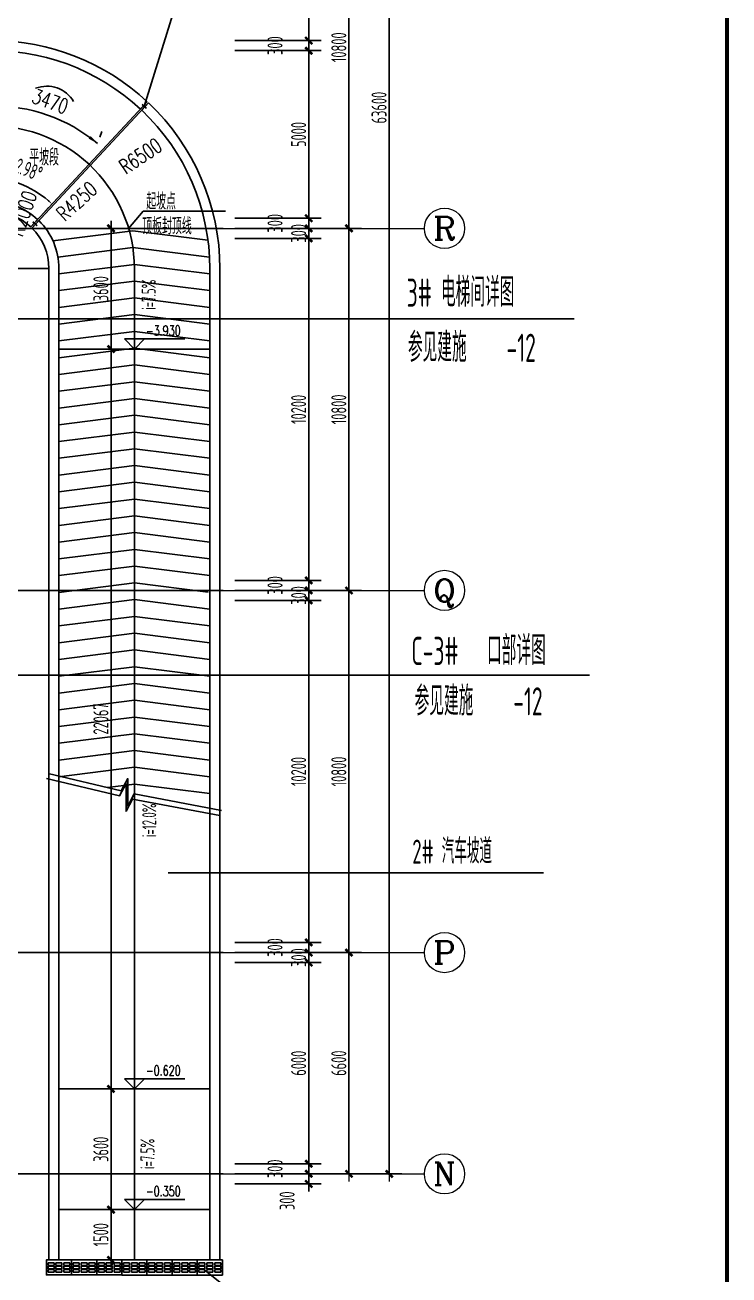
# Model space of a CAD drawing. Extents: x 1596194 to 1987057, y -212608 to 63160.
# Drawn here: x 1793717 to 1814714, y -35307 to 1975 of the extents above; entities that cross this region are included whole.
import ezdxf
from ezdxf.enums import TextEntityAlignment as Align

# ---------------------------------------------------------------- set-up
doc = ezdxf.new("R2010")
doc.units = 0
doc.header["$LTSCALE"] = 100
doc.header["$MEASUREMENT"] = 0
doc.linetypes.add('DASH', pattern=[0.35, 0.25, -0.1])
doc.layers.get('0').update_dxf_attribs({"linetype": 'CONTINUOUS'})
doc.layers.get('DEFPOINTS').update_dxf_attribs({"linetype": 'CONTINUOUS'})
doc.layers.add('AXIS', color=3, linetype='CONTINUOUS', lineweight=9)
for name, color, linetype in [('AXIS_TEXT', 7, 'CONTINUOUS'), ('BALCONY', 6, 'CONTINUOUS'), ('DOTE', 251, 'CONTINUOUS'), ('HA', 150, 'CONTINUOUS'), ('PUB_DIM', 3, 'CONTINUOUS'), ('PUB_TEXT', 30, 'CONTINUOUS'), ('STAIR', 5, 'CONTINUOUS'), ('WALL', 2, 'CONTINUOUS'), ('WINDOW', 4, 'CONTINUOUS')]:
    doc.layers.add(name, color=color, linetype=linetype)
doc.styles.add('_TCH_AXIS', font='COMPLEX.shx', dxfattribs={"width": 0.55})
doc.styles.add('_TCH_DIM', font='SIMPLEX', dxfattribs={"bigfont": 'GBCBIG'})
doc.styles.add('COMPLEX', font='COMPLEX.shx')
doc.styles.add('DIM_FONT', font='SYSZ.shx', dxfattribs={"width": 0.7, "bigfont": 'SYFS.shx'})
doc.dimstyles.new('ANGL150', dxfattribs={"dimscale": 1.5, "dimtxt": 300, "dimasz": 100, "dimexe": 250, "dimexo": 300, "dimgap": 150, "dimtad": 1, "dimdec": 0, "dimzin": 0, "dimdsep": 46, "dimtxsty": 'DIM_FONT', "dimcen": 0.09, "dimclrt": 7, "dimazin": 2, "dimtfac": 1, "dimtdec": 0, "dimtix": 1, "dimtmove": 2, "dimatfit": 3, "dimfxl": 0, "dimtolj": 1, "dimtzin": 0, "dimarcsym": 0})
doc.dimstyles.new('DIMN150', dxfattribs={"dimscale": 1.5, "dimtxt": 300, "dimasz": 1, "dimexe": 250, "dimexo": 300, "dimgap": 30, "dimtad": 1, "dimdec": 0, "dimzin": 0, "dimdsep": 46, "dimtxsty": 'DIM_FONT', "dimblk": 'ARCHTICK', "dimcen": 0.09, "dimclrt": 7, "dimazin": 2, "dimtfac": 1, "dimtdec": 0, "dimtix": 1, "dimtmove": 2, "dimatfit": 3, "dimldrblk": 'DOT', "dimfxl": 0, "dimtolj": 1, "dimtzin": 0, "dimarcsym": 0})

# ---------------------------------------------------------------- blocks, each defined once
blk = doc.blocks.new('_archtick')
blk.add_line((-150, 0), (150, 0))
at = {"const_width": 50}
blk.add_lwpolyline([(-70, -70), (70, 70)], dxfattribs=at)
blk = doc.blocks.new('*D632')
at = {"layer": 'DEFPOINTS', "color": 0}
for p in [(1799530, 6410), (1802180, 6410), (1799530, 1510)]:
    blk.add_point(p, dxfattribs=at)
at = {"layer": 'PUB_DIM', "color": 0, "lineweight": -2}
for p, q in [((1799980, 6410), (1802555, 6410)), ((1802180, 1510), (1802180, 6410)), ((1799980, 1510), (1802555, 1510))]:
    blk.add_line(p, q, dxfattribs=at)
at = {"layer": 'PUB_DIM', "color": 0, "lineweight": -2, "xscale": 1.5, "yscale": 1.5, "zscale": 1.5}
for p, rotation in [((1802180, 6410), 90), ((1802180, 1510), 270)]:
    blk.add_blockref('_archtick', p, dxfattribs=dict(at, rotation=rotation))
at = {"layer": 'PUB_DIM', "color": 7, "insert": (1801878, 3960), "char_height": 450, "attachment_point": 5, "rotation": 90, "style": 'DIM_FONT'}
blk.add_mtext('\\A1;4900', dxfattribs=at)
blk = doc.blocks.new('_Dot')
at = {"color": 0, "linetype": 'ByBlock', "lineweight": -2}
blk.add_line((-0.5, 0), (-1, 0), dxfattribs=at)
at = {"color": 0, "linetype": 'ByBlock', "const_width": 0.5}
blk.add_lwpolyline([(-0.25, 0, 1), (0.25, 0, 1)], format="xyb", close=True, dxfattribs=at)
blk = doc.blocks.new('*D633')
at = {"layer": 'DEFPOINTS', "color": 0}
for p in [(1799530, 1510), (1802180, 1510), (1799530, 1210)]:
    blk.add_point(p, dxfattribs=at)
at = {"layer": 'PUB_DIM', "color": 0, "lineweight": -2}
for p, q in [((1799980, 1510), (1802555, 1510)), ((1802180, 1210), (1802180, 1510)), ((1799980, 1210), (1802555, 1210))]:
    blk.add_line(p, q, dxfattribs=at)
at = {"layer": 'PUB_DIM', "color": 0, "lineweight": -2, "xscale": 1.5, "yscale": 1.5, "zscale": 1.5}
for p, rotation in [((1802180, 1510), 90), ((1802180, 1210), 270)]:
    blk.add_blockref('_archtick', p, dxfattribs=dict(at, rotation=rotation))
at = {"layer": 'PUB_DIM', "color": 7, "insert": (1801175, 1360), "char_height": 450, "attachment_point": 5, "rotation": 90, "style": 'DIM_FONT'}
blk.add_mtext('\\A1;300', dxfattribs=at)
blk = doc.blocks.new('*D634')
at = {"layer": 'DEFPOINTS', "color": 0}
for p in [(1799530, 1210), (1802180, 1210), (1799530, -3790)]:
    blk.add_point(p, dxfattribs=at)
at = {"layer": 'PUB_DIM', "color": 0, "lineweight": -2}
for p, q in [((1799980, 1210), (1802555, 1210)), ((1802180, -3790), (1802180, 1210)), ((1799980, -3790), (1802555, -3790))]:
    blk.add_line(p, q, dxfattribs=at)
at = {"layer": 'PUB_DIM', "color": 0, "lineweight": -2, "xscale": 1.5, "yscale": 1.5, "zscale": 1.5}
for p, rotation in [((1802180, 1210), 90), ((1802180, -3790), 270)]:
    blk.add_blockref('_archtick', p, dxfattribs=dict(at, rotation=rotation))
at = {"layer": 'PUB_DIM', "color": 7, "insert": (1801878, -1290), "char_height": 450, "attachment_point": 5, "rotation": 90, "style": 'DIM_FONT'}
blk.add_mtext('\\A1;5000', dxfattribs=at)
blk = doc.blocks.new('*D635')
at = {"layer": 'DEFPOINTS', "color": 0}
for p in [(1799530, -3790), (1799530, -4090), (1802180, -3790)]:
    blk.add_point(p, dxfattribs=at)
at = {"layer": 'PUB_DIM', "color": 0, "lineweight": -2}
for p, q in [((1799980, -3790), (1802555, -3790)), ((1799980, -4090), (1802555, -4090)), ((1802180, -4090), (1802180, -3790))]:
    blk.add_line(p, q, dxfattribs=at)
at = {"layer": 'PUB_DIM', "color": 0, "lineweight": -2, "xscale": 1.5, "yscale": 1.5, "zscale": 1.5}
for p, rotation in [((1802180, -3790), 90), ((1802180, -4090), 270)]:
    blk.add_blockref('_archtick', p, dxfattribs=dict(at, rotation=rotation))
at = {"layer": 'PUB_DIM', "color": 7, "insert": (1801175, -3940), "char_height": 450, "attachment_point": 5, "rotation": 90, "style": 'DIM_FONT'}
blk.add_mtext('\\A1;300', dxfattribs=at)
blk = doc.blocks.new('*D636')
at = {"layer": 'DEFPOINTS', "color": 0}
for p in [(1799530, -4090), (1802180, -4090), (1799530, -4390)]:
    blk.add_point(p, dxfattribs=at)
at = {"layer": 'PUB_DIM', "color": 0, "lineweight": -2}
for p, q in [((1799980, -4090), (1802555, -4090)), ((1802180, -4090), (1802180, -4088)), ((1802180, -4390), (1802180, -4090)), ((1799980, -4390), (1802555, -4390)), ((1802180, -4390), (1802180, -4391))]:
    blk.add_line(p, q, dxfattribs=at)
at = {"layer": 'PUB_DIM', "color": 0, "lineweight": -2, "xscale": 1.5, "yscale": 1.5, "zscale": 1.5}
for p, rotation in [((1802180, -4090), 270), ((1802180, -4390), 90)]:
    blk.add_blockref('_archtick', p, dxfattribs=dict(at, rotation=rotation))
at = {"layer": 'PUB_DIM', "color": 7, "insert": (1801878, -4240), "char_height": 450, "attachment_point": 5, "rotation": 90, "style": 'DIM_FONT'}
blk.add_mtext('\\A1;300', dxfattribs=at)
blk = doc.blocks.new('*D637')
at = {"layer": 'DEFPOINTS', "color": 0}
for p in [(1799530, -4390), (1802180, -4390), (1799530, -14590)]:
    blk.add_point(p, dxfattribs=at)
at = {"layer": 'PUB_DIM', "color": 0, "lineweight": -2}
for p, q in [((1799980, -4390), (1802555, -4390)), ((1802180, -14590), (1802180, -4390)), ((1799980, -14590), (1802555, -14590))]:
    blk.add_line(p, q, dxfattribs=at)
at = {"layer": 'PUB_DIM', "color": 0, "lineweight": -2, "xscale": 1.5, "yscale": 1.5, "zscale": 1.5}
for p, rotation in [((1802180, -4390), 90), ((1802180, -14590), 270)]:
    blk.add_blockref('_archtick', p, dxfattribs=dict(at, rotation=rotation))
at = {"layer": 'PUB_DIM', "color": 7, "insert": (1801878, -9490), "char_height": 450, "attachment_point": 5, "rotation": 90, "style": 'DIM_FONT'}
blk.add_mtext('\\A1;10200', dxfattribs=at)
blk = doc.blocks.new('*D638')
at = {"layer": 'DEFPOINTS', "color": 0}
for p in [(1799530, -14590), (1799530, -14890), (1802180, -14590)]:
    blk.add_point(p, dxfattribs=at)
at = {"layer": 'PUB_DIM', "color": 0, "lineweight": -2}
for p, q in [((1799980, -14590), (1802555, -14590)), ((1799980, -14890), (1802555, -14890)), ((1802180, -14890), (1802180, -14590))]:
    blk.add_line(p, q, dxfattribs=at)
at = {"layer": 'PUB_DIM', "color": 0, "lineweight": -2, "xscale": 1.5, "yscale": 1.5, "zscale": 1.5}
for p, rotation in [((1802180, -14590), 90), ((1802180, -14890), 270)]:
    blk.add_blockref('_archtick', p, dxfattribs=dict(at, rotation=rotation))
at = {"layer": 'PUB_DIM', "color": 7, "insert": (1801175, -14740), "char_height": 450, "attachment_point": 5, "rotation": 90, "style": 'DIM_FONT'}
blk.add_mtext('\\A1;300', dxfattribs=at)
blk = doc.blocks.new('*D639')
at = {"layer": 'DEFPOINTS', "color": 0}
for p in [(1799530, -14890), (1802180, -14890), (1799530, -15190)]:
    blk.add_point(p, dxfattribs=at)
at = {"layer": 'PUB_DIM', "color": 0, "lineweight": -2}
for p, q in [((1799980, -14890), (1802555, -14890)), ((1802180, -14890), (1802180, -14888)), ((1802180, -15190), (1802180, -14890)), ((1799980, -15190), (1802555, -15190)), ((1802180, -15190), (1802180, -15191))]:
    blk.add_line(p, q, dxfattribs=at)
at = {"layer": 'PUB_DIM', "color": 0, "lineweight": -2, "xscale": 1.5, "yscale": 1.5, "zscale": 1.5}
for p, rotation in [((1802180, -14890), 270), ((1802180, -15190), 90)]:
    blk.add_blockref('_archtick', p, dxfattribs=dict(at, rotation=rotation))
at = {"layer": 'PUB_DIM', "color": 7, "insert": (1801878, -15040), "char_height": 450, "attachment_point": 5, "rotation": 90, "style": 'DIM_FONT'}
blk.add_mtext('\\A1;300', dxfattribs=at)
blk = doc.blocks.new('*D640')
at = {"layer": 'DEFPOINTS', "color": 0}
for p in [(1799530, -15190), (1802180, -15190), (1799530, -25390)]:
    blk.add_point(p, dxfattribs=at)
at = {"layer": 'PUB_DIM', "color": 0, "lineweight": -2}
for p, q in [((1799980, -15190), (1802555, -15190)), ((1802180, -25390), (1802180, -15190)), ((1799980, -25390), (1802555, -25390))]:
    blk.add_line(p, q, dxfattribs=at)
at = {"layer": 'PUB_DIM', "color": 0, "lineweight": -2, "xscale": 1.5, "yscale": 1.5, "zscale": 1.5}
for p, rotation in [((1802180, -15190), 90), ((1802180, -25390), 270)]:
    blk.add_blockref('_archtick', p, dxfattribs=dict(at, rotation=rotation))
at = {"layer": 'PUB_DIM', "color": 7, "insert": (1801878, -20290), "char_height": 450, "attachment_point": 5, "rotation": 90, "style": 'DIM_FONT'}
blk.add_mtext('\\A1;10200', dxfattribs=at)
blk = doc.blocks.new('*D641')
at = {"layer": 'DEFPOINTS', "color": 0}
for p in [(1799530, -25390), (1799530, -25690), (1802180, -25390)]:
    blk.add_point(p, dxfattribs=at)
at = {"layer": 'PUB_DIM', "color": 0, "lineweight": -2}
for p, q in [((1799980, -25390), (1802555, -25390)), ((1799980, -25690), (1802555, -25690)), ((1802180, -25690), (1802180, -25390))]:
    blk.add_line(p, q, dxfattribs=at)
at = {"layer": 'PUB_DIM', "color": 0, "lineweight": -2, "xscale": 1.5, "yscale": 1.5, "zscale": 1.5}
for p, rotation in [((1802180, -25390), 90), ((1802180, -25690), 270)]:
    blk.add_blockref('_archtick', p, dxfattribs=dict(at, rotation=rotation))
at = {"layer": 'PUB_DIM', "color": 7, "insert": (1801175, -25540), "char_height": 450, "attachment_point": 5, "rotation": 90, "style": 'DIM_FONT'}
blk.add_mtext('\\A1;300', dxfattribs=at)
blk = doc.blocks.new('*D642')
at = {"layer": 'DEFPOINTS', "color": 0}
for p in [(1799530, -25690), (1802180, -25690), (1799530, -25990)]:
    blk.add_point(p, dxfattribs=at)
at = {"layer": 'PUB_DIM', "color": 0, "lineweight": -2}
for p, q in [((1799980, -25690), (1802555, -25690)), ((1802180, -25690), (1802180, -25688)), ((1802180, -25990), (1802180, -25690)), ((1799980, -25990), (1802555, -25990)), ((1802180, -25990), (1802180, -25991))]:
    blk.add_line(p, q, dxfattribs=at)
at = {"layer": 'PUB_DIM', "color": 0, "lineweight": -2, "xscale": 1.5, "yscale": 1.5, "zscale": 1.5}
for p, rotation in [((1802180, -25690), 270), ((1802180, -25990), 90)]:
    blk.add_blockref('_archtick', p, dxfattribs=dict(at, rotation=rotation))
at = {"layer": 'PUB_DIM', "color": 7, "insert": (1801878, -25840), "char_height": 450, "attachment_point": 5, "rotation": 90, "style": 'DIM_FONT'}
blk.add_mtext('\\A1;300', dxfattribs=at)
blk = doc.blocks.new('*D643')
at = {"layer": 'DEFPOINTS', "color": 0}
for p in [(1799530, -25990), (1802180, -25990), (1799530, -31990)]:
    blk.add_point(p, dxfattribs=at)
at = {"layer": 'PUB_DIM', "color": 0, "lineweight": -2}
for p, q in [((1799980, -25990), (1802555, -25990)), ((1802180, -31990), (1802180, -25990)), ((1799980, -31990), (1802555, -31990))]:
    blk.add_line(p, q, dxfattribs=at)
at = {"layer": 'PUB_DIM', "color": 0, "lineweight": -2, "xscale": 1.5, "yscale": 1.5, "zscale": 1.5}
for p, rotation in [((1802180, -25990), 90), ((1802180, -31990), 270)]:
    blk.add_blockref('_archtick', p, dxfattribs=dict(at, rotation=rotation))
at = {"layer": 'PUB_DIM', "color": 7, "insert": (1801878, -28990), "char_height": 450, "attachment_point": 5, "rotation": 90, "style": 'DIM_FONT'}
blk.add_mtext('\\A1;6000', dxfattribs=at)
blk = doc.blocks.new('*D644')
at = {"layer": 'DEFPOINTS', "color": 0}
for p in [(1799530, -31990), (1802180, -31990), (1799530, -32290)]:
    blk.add_point(p, dxfattribs=at)
at = {"layer": 'PUB_DIM', "color": 0, "lineweight": -2}
for p, q in [((1799980, -31990), (1802555, -31990)), ((1802180, -32290), (1802180, -31990)), ((1799980, -32290), (1802555, -32290))]:
    blk.add_line(p, q, dxfattribs=at)
at = {"layer": 'PUB_DIM', "color": 0, "lineweight": -2, "xscale": 1.5, "yscale": 1.5, "zscale": 1.5}
for p, rotation in [((1802180, -31990), 90), ((1802180, -32290), 270)]:
    blk.add_blockref('_archtick', p, dxfattribs=dict(at, rotation=rotation))
at = {"layer": 'PUB_DIM', "color": 7, "insert": (1801175, -32140), "char_height": 450, "attachment_point": 5, "rotation": 90, "style": 'DIM_FONT'}
blk.add_mtext('\\A1;300', dxfattribs=at)
blk = doc.blocks.new('*D645')
at = {"layer": 'DEFPOINTS', "color": 0}
for p in [(1799530, -32290), (1802180, -32290), (1799530, -32590)]:
    blk.add_point(p, dxfattribs=at)
at = {"layer": 'PUB_DIM', "color": 0, "lineweight": -2}
for p, q in [((1799980, -32290), (1802555, -32290)), ((1802180, -32590), (1802180, -32290)), ((1799980, -32590), (1802555, -32590))]:
    blk.add_line(p, q, dxfattribs=at)
at = {"layer": 'PUB_DIM', "color": 0, "lineweight": -2, "xscale": 1.5, "yscale": 1.5, "zscale": 1.5}
for p, rotation in [((1802180, -32290), 90), ((1802180, -32590), 270)]:
    blk.add_blockref('_archtick', p, dxfattribs=dict(at, rotation=rotation))
at = {"layer": 'PUB_DIM', "color": 7, "insert": (1801535, -33092), "char_height": 450, "attachment_point": 5, "rotation": 90, "style": 'DIM_FONT'}
blk.add_mtext('\\A1;300', dxfattribs=at)
blk = doc.blocks.new('*D1435')
at = {"layer": 'DEFPOINTS', "color": 0}
for p in [(1792430, -2239), (1793904, -2915), (1794730, -3144), (1792430, -5612)]:
    blk.add_point(p, dxfattribs=at)
at = {"layer": 'PUB_DIM', "color": 0}
for p, q in [((1792430, -2689), (1792430, -2914)), ((1794423, -3473), (1794269, -3638))]:
    blk.add_line(p, q, dxfattribs=at)
blk.add_arc((1792430, -5612), 3073, 49.8208, 87.2031, dxfattribs=at)
for points in [[(1792580, -2567), (1792581, -2517), (1792430, -2539)], [(1794429, -3245), (1794396, -3283), (1794525, -3363)]]:
    blk.add_solid(points, dxfattribs=at)
at = {"layer": 'PUB_DIM', "color": 7, "insert": (1793733, -2304), "char_height": 450, "attachment_point": 5, "rotation": 338.5119, "style": 'DIM_FONT'}
blk.add_mtext('\\A1;42.98°', dxfattribs=at)
blk = doc.blocks.new('*D1043')
at = {"layer": 'DEFPOINTS', "color": 0}
for p in [(1796283, -33357), (1796980, -33357), (1796980, -34857)]:
    blk.add_point(p, dxfattribs=at)
at = {"layer": 'PUB_DIM', "color": 0, "lineweight": -2}
for p, q in [((1796530, -33357), (1795908, -33357)), ((1796283, -34857), (1796283, -33357)), ((1796530, -34857), (1795908, -34857))]:
    blk.add_line(p, q, dxfattribs=at)
at = {"layer": 'PUB_DIM', "color": 0, "lineweight": -2, "xscale": 1.5, "yscale": 1.5, "zscale": 1.5}
for p, rotation in [((1796283, -33357), 90), ((1796283, -34857), 270)]:
    blk.add_blockref('_archtick', p, dxfattribs=dict(at, rotation=rotation))
at = {"layer": 'PUB_DIM', "color": 7, "insert": (1795981, -34107), "char_height": 450, "attachment_point": 5, "rotation": 90, "style": 'DIM_FONT'}
blk.add_mtext('\\A1;1500', dxfattribs=at)
blk = doc.blocks.new('*D1044')
at = {"layer": 'DEFPOINTS', "color": 0}
for p in [(1796283, -29757), (1796980, -29757), (1796980, -33357)]:
    blk.add_point(p, dxfattribs=at)
at = {"layer": 'PUB_DIM', "color": 0, "lineweight": -2}
for p, q in [((1796530, -29757), (1795908, -29757)), ((1796283, -33357), (1796283, -29757)), ((1796530, -33357), (1795908, -33357))]:
    blk.add_line(p, q, dxfattribs=at)
at = {"layer": 'PUB_DIM', "color": 0, "lineweight": -2, "xscale": 1.5, "yscale": 1.5, "zscale": 1.5}
for p, rotation in [((1796283, -29757), 90), ((1796283, -33357), 270)]:
    blk.add_blockref('_archtick', p, dxfattribs=dict(at, rotation=rotation))
at = {"layer": 'PUB_DIM', "color": 7, "insert": (1795981, -31557), "char_height": 450, "attachment_point": 5, "rotation": 90, "style": 'DIM_FONT'}
blk.add_mtext('\\A1;3600', dxfattribs=at)
blk = doc.blocks.new('*D1045')
at = {"layer": 'DEFPOINTS', "color": 0}
for p in [(1796283, -7690), (1796980, -7690), (1796980, -29757)]:
    blk.add_point(p, dxfattribs=at)
at = {"layer": 'PUB_DIM', "color": 0, "lineweight": -2}
for p, q in [((1796530, -7690), (1795908, -7690)), ((1796283, -29757), (1796283, -7690)), ((1796530, -29757), (1795908, -29757))]:
    blk.add_line(p, q, dxfattribs=at)
at = {"layer": 'PUB_DIM', "color": 0, "lineweight": -2, "xscale": 1.5, "yscale": 1.5, "zscale": 1.5}
for p, rotation in [((1796283, -7690), 90), ((1796283, -29757), 270)]:
    blk.add_blockref('_archtick', p, dxfattribs=dict(at, rotation=rotation))
at = {"layer": 'PUB_DIM', "color": 7, "insert": (1795981, -18723), "char_height": 450, "attachment_point": 5, "rotation": 90, "style": 'DIM_FONT'}
blk.add_mtext('\\A1;22067', dxfattribs=at)
blk = doc.blocks.new('*D1046')
at = {"layer": 'DEFPOINTS', "color": 0}
for p in [(1796283, -4090), (1796980, -4090), (1796980, -7690)]:
    blk.add_point(p, dxfattribs=at)
at = {"layer": 'PUB_DIM', "color": 0, "lineweight": -2}
for p, q in [((1796530, -4090), (1795908, -4090)), ((1796283, -7690), (1796283, -4090)), ((1796530, -7690), (1795908, -7690))]:
    blk.add_line(p, q, dxfattribs=at)
at = {"layer": 'PUB_DIM', "color": 0, "lineweight": -2, "xscale": 1.5, "yscale": 1.5, "zscale": 1.5}
for p, rotation in [((1796283, -4090), 90), ((1796283, -7690), 270)]:
    blk.add_blockref('_archtick', p, dxfattribs=dict(at, rotation=rotation))
at = {"layer": 'PUB_DIM', "color": 7, "insert": (1795981, -5890), "char_height": 450, "attachment_point": 5, "rotation": 90, "style": 'DIM_FONT'}
blk.add_mtext('\\A1;3600', dxfattribs=at)
blk = doc.blocks.new('_AXISO')
blk.add_circle((0, 0), 0.5)
at = {"layer": 'AXIS_TEXT', "style": 'COMPLEX', "width": 1.041667}
blk.add_attdef('A', text='', height=0.56, dxfattribs=at).set_placement((-0.25, -0.28), (0.25, -0.28), align=Align.FIT)
blk = doc.blocks.new('*D1401')
at = {"layer": 'AXIS', "color": 0, "lineweight": -2}
for p, q in [((1800080, -25690), (1803755, -25690)), ((1803380, -32290), (1803380, -25690)), ((1800080, -32290), (1803755, -32290))]:
    blk.add_line(p, q, dxfattribs=at)
at = {"layer": 'DEFPOINTS', "color": 0}
for p in [(1799630, -25690), (1803380, -25690), (1799630, -32290)]:
    blk.add_point(p, dxfattribs=at)
at = {"layer": 'AXIS', "color": 0, "lineweight": -2, "xscale": 1.5, "yscale": 1.5, "zscale": 1.5}
for p, rotation in [((1803380, -25690), 90), ((1803380, -32290), 270)]:
    blk.add_blockref('_archtick', p, dxfattribs=dict(at, rotation=rotation))
at = {"layer": 'AXIS', "color": 7, "insert": (1803077, -28990), "char_height": 450, "attachment_point": 5, "rotation": 90, "style": 'DIM_FONT'}
blk.add_mtext('\\A1;6600', dxfattribs=at)
blk = doc.blocks.new('*D1402')
at = {"layer": 'AXIS', "color": 0, "lineweight": -2}
for p, q in [((1800080, -14890), (1803755, -14890)), ((1803380, -25690), (1803380, -14890)), ((1800080, -25690), (1803755, -25690))]:
    blk.add_line(p, q, dxfattribs=at)
at = {"layer": 'DEFPOINTS', "color": 0}
for p in [(1799630, -14890), (1803380, -14890), (1799630, -25690)]:
    blk.add_point(p, dxfattribs=at)
at = {"layer": 'AXIS', "color": 0, "lineweight": -2, "xscale": 1.5, "yscale": 1.5, "zscale": 1.5}
for p, rotation in [((1803380, -14890), 90), ((1803380, -25690), 270)]:
    blk.add_blockref('_archtick', p, dxfattribs=dict(at, rotation=rotation))
at = {"layer": 'AXIS', "color": 7, "insert": (1803077, -20290), "char_height": 450, "attachment_point": 5, "rotation": 90, "style": 'DIM_FONT'}
blk.add_mtext('\\A1;10800', dxfattribs=at)
blk = doc.blocks.new('*D1403')
at = {"layer": 'AXIS', "color": 0, "lineweight": -2}
for p, q in [((1800080, -4090), (1803755, -4090)), ((1803380, -14890), (1803380, -4090)), ((1800080, -14890), (1803755, -14890))]:
    blk.add_line(p, q, dxfattribs=at)
at = {"layer": 'DEFPOINTS', "color": 0}
for p in [(1799630, -4090), (1803380, -4090), (1799630, -14890)]:
    blk.add_point(p, dxfattribs=at)
at = {"layer": 'AXIS', "color": 0, "lineweight": -2, "xscale": 1.5, "yscale": 1.5, "zscale": 1.5}
for p, rotation in [((1803380, -4090), 90), ((1803380, -14890), 270)]:
    blk.add_blockref('_archtick', p, dxfattribs=dict(at, rotation=rotation))
at = {"layer": 'AXIS', "color": 7, "insert": (1803077, -9490), "char_height": 450, "attachment_point": 5, "rotation": 90, "style": 'DIM_FONT'}
blk.add_mtext('\\A1;10800', dxfattribs=at)
blk = doc.blocks.new('*D1404')
at = {"layer": 'AXIS', "color": 0, "lineweight": -2}
for p, q in [((1800080, 6710), (1803755, 6710)), ((1803380, -4090), (1803380, 6710)), ((1800080, -4090), (1803755, -4090))]:
    blk.add_line(p, q, dxfattribs=at)
at = {"layer": 'DEFPOINTS', "color": 0}
for p in [(1799630, 6710), (1803380, 6710), (1799630, -4090)]:
    blk.add_point(p, dxfattribs=at)
at = {"layer": 'AXIS', "color": 0, "lineweight": -2, "xscale": 1.5, "yscale": 1.5, "zscale": 1.5}
for p, rotation in [((1803380, 6710), 90), ((1803380, -4090), 270)]:
    blk.add_blockref('_archtick', p, dxfattribs=dict(at, rotation=rotation))
at = {"layer": 'AXIS', "color": 7, "insert": (1803077, 1310), "char_height": 450, "attachment_point": 5, "rotation": 90, "style": 'DIM_FONT'}
blk.add_mtext('\\A1;10800', dxfattribs=at)
blk = doc.blocks.new('*D1408')
at = {"layer": 'AXIS', "color": 0, "lineweight": -2}
for p, q in [((1800080, 31310), (1804955, 31310)), ((1804580, -32290), (1804580, 31310)), ((1800080, -32290), (1804955, -32290))]:
    blk.add_line(p, q, dxfattribs=at)
at = {"layer": 'DEFPOINTS', "color": 0}
for p in [(1799630, 31310), (1804580, 31310), (1799630, -32290)]:
    blk.add_point(p, dxfattribs=at)
at = {"layer": 'AXIS', "color": 0, "lineweight": -2, "xscale": 1.5, "yscale": 1.5, "zscale": 1.5}
for p, rotation in [((1804580, 31310), 90), ((1804580, -32290), 270)]:
    blk.add_blockref('_archtick', p, dxfattribs=dict(at, rotation=rotation))
at = {"layer": 'AXIS', "color": 7, "insert": (1804277, -490), "char_height": 450, "attachment_point": 5, "rotation": 90, "style": 'DIM_FONT'}
blk.add_mtext('\\A1;63600', dxfattribs=at)
blk = doc.blocks.new('A$C4B905A97')
at = {"layer": 'BALCONY'}
for p, q in [((50, 365), (230, 365)), ((50, 285), (50, 365)), ((50, 310), (50, 340)), ((50, 285), (230, 285)), ((50, 185), (50, 265)), ((50, 265), (230, 265)), ((50, 210), (50, 240)), ((50, 185), (230, 185)), ((50, 165), (230, 165)), ((50, 165), (230, 165)), ((50, 85), (50, 165)), ((50, 110), (50, 140)), ((50, 85), (230, 85)), ((230, 285), (230, 365)), ((230, 185), (230, 265)), ((230, 85), (230, 165)), ((285, 365), (465, 365)), ((285, 285), (285, 365)), ((285, 310), (285, 340)), ((285, 285), (465, 285)), ((285, 185), (285, 265)), ((285, 265), (465, 265)), ((285, 210), (285, 240)), ((285, 185), (465, 185)), ((285, 165), (465, 165)), ((285, 165), (465, 165)), ((285, 85), (285, 165)), ((285, 110), (285, 140)), ((285, 85), (465, 85)), ((465, 285), (465, 365)), ((465, 185), (465, 265)), ((465, 85), (465, 165)), ((520, 285), (520, 365)), ((520, 365), (700, 365)), ((520, 285), (700, 285)), ((520, 265), (700, 265)), ((520, 185), (520, 265)), ((520, 185), (700, 185)), ((520, 85), (520, 165)), ((520, 165), (700, 165)), ((520, 165), (700, 165)), ((520, 85), (700, 85)), ((700, 285), (700, 365)), ((700, 185), (700, 265)), ((700, 85), (700, 165))]:
    blk.add_line(p, q, dxfattribs=at)
at = {"layer": 'WINDOW'}
blk.add_lwpolyline([(750, 0), (750, 450), (0, 450), (0, 0)], close=True, dxfattribs=at)

msp = doc.modelspace()

# ---------------------------------------------------------------- linework, layer by layer
at = {"color": 50, "linetype": 'Continuous', "const_width": 120}
msp.add_lwpolyline([(1814653.98, -58400.234), (1596253.98, -58400.234), (1596253.98, 63099.766), (1814653.98, 63099.766)], close=True, dxfattribs=at)
at = {"layer": 'AXIS'}
for p, q in [((1799629.617, -4089.869), (1805629.617, -4089.869)), ((1799629.617, -14889.869), (1805629.617, -14889.869)), ((1799629.617, -25689.869), (1805629.617, -25689.869)), ((1799629.617, -32289.869), (1805629.617, -32289.869))]:
    msp.add_line(p, q, dxfattribs=at)
at = {"layer": 'DOTE'}
for p, q in [((1799629.617, -4089.869), (1638383.856, -4089.869)), ((1792325.065, -5289.869), (1794430.206, -5289.869)), ((1799629.617, -14889.869), (1638383.856, -14889.869)), ((1799629.617, -25689.869), (1638383.856, -25689.869)), ((1799629.617, -32289.869), (1638383.856, -32289.869))]:
    msp.add_line(p, q, dxfattribs=at)
at = {"layer": 'HA'}
for points in [[(1794353.801, -20503.521), (1796539.02, -21012.039), (1796734.256, -20648.871), (1796731.519, -21473.506), (1796926.754, -21110.338), (1799532.532, -21606.206)], [(1794403.801, -20353.521), (1796589.02, -20862.039), (1796784.256, -20498.871), (1796781.519, -21323.506), (1796976.754, -20960.338), (1799582.532, -21456.206)]]:
    msp.add_lwpolyline(points, dxfattribs=at)
at = {"layer": 'PUB_DIM'}
for p, q in [((1795947.789, -1370.323), (1796005.283, -1206.552)), ((1796980.206, -7689.869), (1796680.206, -7389.869)), ((1796680.206, -7389.869), (1798480.206, -7389.869)), ((1796980.206, -7689.869), (1797280.206, -7389.869)), ((1796980.206, -29756.869), (1796680.206, -29456.869)), ((1796680.206, -29456.869), (1798480.206, -29456.869)), ((1796980.206, -29756.869), (1797280.206, -29456.869)), ((1796980.206, -33356.869), (1796680.206, -33056.869)), ((1796680.206, -33056.869), (1798480.206, -33056.869)), ((1796980.206, -33356.869), (1797280.206, -33056.869))]:
    msp.add_line(p, q, dxfattribs=at)
at = {"layer": 'PUB_DIM', "const_width": 50}
for points in [[(1797206.633, -391.494), (1797342.462, -513.647)], [(1793946.511, -3891.694), (1794082.34, -4013.847)]]:
    msp.add_lwpolyline(points, dxfattribs=at)
at = {"layer": 'PUB_DIM'}
for points in [[(1795881.066, -1560.381, 0, 99, 0), (1795645.156, -1375.132, 99, 0, 0)], [(1792730.206, -5289.869, 0, 0, 0), (1797886.182, -1846.627, 99, 0, 0), (1798135.665, -1680.019, 0, 0, 0)], [(1792730.206, -5289.869, 0, 0, 0), (1795644.592, -2623.625, 99, 0, 0), (1795865.938, -2421.126, 0, 0, 0)], [(1797828.455, -4785.041, 0, 0, 0), (1797828.455, -6412.552, 120, 0, 0), (1797828.455, -6862.552, 0, 0, 0)], [(1797842.31, -17004.466, 0, 0, 0), (1797842.31, -22909.354, 120, 0, 0), (1797842.31, -23359.354, 0, 0, 0)], [(1797790.858, -30412.052, 0, 0, 0), (1797790.858, -32039.563, 120, 0, 0), (1797790.858, -32489.563, 0, 0, 0)]]:
    msp.add_lwpolyline(points, format="xyseb", dxfattribs=at)
at = {"layer": 'PUB_DIM', "color": 7}
msp.add_arc((1794370.766, -768.474), 918.285, 29.8577047, 111.4533424, dxfattribs=at)
at = {"layer": 'PUB_DIM'}
msp.add_arc((1792800.975, -5239.962), 4798.57, 50.0680966, 91.2429505, dxfattribs=at)
at = {"layer": 'PUB_TEXT'}
for p, q in [((1797259.114, -482.33), (1798263.926, 2751.058)), ((1796807.276, -4089.869), (1797243.417, -3582.037)), ((1797243.417, -3582.037), (1799697.482, -3582.037)), ((1810092.576, -6791.086), (1793234.247, -6791.086)), ((1810556.684, -17421.092), (1793467.387, -17421.092)), ((1809179.589, -23315.902), (1797984.584, -23315.902)), ((1800241.457, -36089.335), (1799051.459, -35141.869))]:
    msp.add_line(p, q, dxfattribs=at)
at = {"layer": 'STAIR'}
for p, q in [((1796980.206, -5289.869), (1796980.206, -34856.927)), ((1799230.206, -34856.869), (1794730.206, -34856.869))]:
    msp.add_line(p, q, dxfattribs=at)
for points in [[(1794550.416, -4461.113), (1796930.206, -4160.677), (1799174.941, -4444.063)], [(1794700.448, -4946.141), (1796930.206, -4664.645), (1799221.518, -4953.912)], [(1794730.206, -5448.697), (1796980.206, -5164.645), (1799230.206, -5448.697)], [(1794730.206, -5948.697), (1796980.206, -5664.645), (1799230.206, -5948.697)], [(1794730.206, -6448.697), (1796980.206, -6164.645), (1799230.206, -6448.697)], [(1794730.206, -6948.697), (1796980.206, -6664.645), (1799230.206, -6948.697)], [(1794730.206, -7448.697), (1796980.206, -7164.645), (1799230.206, -7448.697)], [(1794730.206, -7948.697), (1796980.206, -7664.645), (1799230.206, -7948.697)], [(1794730.206, -8448.697), (1796980.206, -8164.645), (1799230.206, -8448.697)], [(1794730.206, -8948.697), (1796980.206, -8664.645), (1799230.206, -8948.697)], [(1794730.206, -9448.697), (1796980.206, -9164.645), (1799230.206, -9448.697)], [(1794730.206, -9948.697), (1796980.206, -9664.645), (1799230.206, -9948.697)], [(1794730.206, -10448.697), (1796980.206, -10164.645), (1799230.206, -10448.697)], [(1794730.206, -10948.697), (1796980.206, -10664.645), (1799230.206, -10948.697)], [(1794730.206, -11448.697), (1796980.206, -11164.645), (1799230.206, -11448.697)], [(1794730.206, -11948.697), (1796980.206, -11664.645), (1799230.206, -11948.697)], [(1794730.206, -12448.697), (1796980.206, -12164.645), (1799230.206, -12448.697)], [(1794730.206, -12948.697), (1796980.206, -12664.645), (1799230.206, -12948.697)], [(1794730.206, -13448.697), (1796980.206, -13164.645), (1799230.206, -13448.697)], [(1794730.206, -13948.697), (1796980.206, -13664.645), (1799230.206, -13948.697)], [(1794730.206, -14448.697), (1796980.206, -14164.645), (1799230.206, -14448.697)], [(1794730.206, -14948.697), (1796980.206, -14664.645), (1799180.236, -14942.388)], [(1794730.206, -15448.697), (1796980.206, -15164.645), (1799230.206, -15448.697)], [(1794730.206, -15948.697), (1796980.206, -15664.645), (1799230.206, -15948.697)], [(1794730.206, -16448.697), (1796980.206, -16164.645), (1799230.206, -16448.697)], [(1794730.206, -16948.697), (1796980.206, -16664.645), (1799230.206, -16948.697)], [(1794730.206, -17448.697), (1796980.206, -17164.645), (1799230.206, -17448.697)], [(1794730.206, -17948.697), (1796980.206, -17664.645), (1799230.206, -17948.697)], [(1794730.206, -18448.697), (1796980.206, -18164.645), (1799230.206, -18448.697)], [(1794730.206, -18948.697), (1796980.206, -18664.645), (1799230.206, -18948.697)], [(1794730.206, -19448.697), (1796980.206, -19164.645), (1799230.206, -19448.697)], [(1794730.206, -19948.697), (1796980.206, -19664.645), (1799230.206, -19948.697)], [(1794730.206, -20448.697), (1796980.206, -20164.645), (1799230.206, -20448.697)], [(1796176.688, -20766.086), (1796980.206, -20664.645), (1799230.206, -20948.697)]]:
    msp.add_lwpolyline(points, dxfattribs=at)
msp.add_arc((1792730.206, -5289.869), 4250, 0, 94.0477742, dxfattribs=at)
at = {"layer": 'WALL'}
for p, q in [((1797161.213, -534.222), (1797365.721, -314.73)), ((1797197.664, -568.447), (1797402.178, -348.949)), ((1793889.085, -4046.084), (1794093.593, -3826.593)), ((1793925.667, -4080.169), (1794129.749, -3861.135)), ((1794430.206, -5289.869), (1794430.206, -34856.869)), ((1794730.206, -5289.869), (1794730.206, -34856.869)), ((1799230.206, -5289.869), (1799230.206, -34856.869)), ((1799530.206, -5289.869), (1799530.206, -34857.044)), ((1794430.206, -34856.869), (1794730.206, -34856.869)), ((1799230.206, -34856.869), (1799530.206, -34857.044))]:
    msp.add_line(p, q, dxfattribs=at)
for radius, start, end in [(6800, 47.0238871, 90), (6500, 47.0238871, 92.6453603), (6800, 0, 46.6025908), (6500, 0, 46.583146), (2000, 47.0238871, 90), (1700, 47.0238871, 90), (1700, 0, 45.3384741), (2000, 0, 45.5913434)]:
    msp.add_arc((1792730.206, -5289.869), radius, start, end, dxfattribs=at)
at = {"layer": 'WINDOW'}
for p, q in [((1793889.085, -4046.084), (1797365.721, -314.73)), ((1793925.667, -4080.169), (1797402.303, -348.815)), ((1799118.477, -4089.869), (1794330.206, -4089.869)), ((1799230.206, -7689.869), (1794730.206, -7689.869)), ((1799230.206, -29756.869), (1794730.206, -29756.869)), ((1799230.206, -33356.869), (1794730.206, -33356.869))]:
    msp.add_line(p, q, dxfattribs=at)
at = {"layer": 'WINDOW', "linetype": 'DASH', "ltscale": 5}
msp.add_line((1793934.365, -4089.869), (1799423.486, -4089.869), dxfattribs=at)

# ---------------------------------------------------------------- block references
at = {"layer": 'AXIS'}
ref = msp.add_blockref('_AXISO', (1806229.617, -4089.869), dxfattribs=dict(at, xscale=1200, yscale=1200, zscale=1200))
ref.add_attrib('A', 'R', dxfattribs={"layer": 'AXIS_TEXT', "height": 678.823, "style": '_TCH_AXIS', "width": 1.166667}).set_placement((1805890.205, -4429.28), (1806569.028, -4429.28), align=Align.FIT)
ref = msp.add_blockref('_AXISO', (1806229.617, -14889.869), dxfattribs=dict(at, xscale=1200, yscale=1200, zscale=1200))
ref.add_attrib('A', 'Q', dxfattribs={"layer": 'AXIS_TEXT', "height": 678.823, "style": '_TCH_AXIS', "width": 1.3125}).set_placement((1805890.205, -15229.28), (1806569.028, -15229.28), align=Align.FIT)
ref = msp.add_blockref('_AXISO', (1806229.617, -25689.869), dxfattribs=dict(at, xscale=1200, yscale=1200, zscale=1200))
ref.add_attrib('A', 'P', dxfattribs={"layer": 'AXIS_TEXT', "height": 678.823, "style": '_TCH_AXIS', "width": 1.235294}).set_placement((1805890.205, -26029.28), (1806569.028, -26029.28), align=Align.FIT)
ref = msp.add_blockref('_AXISO', (1806229.617, -32289.869), dxfattribs=dict(at, xscale=1200, yscale=1200, zscale=1200))
ref.add_attrib('A', 'N', dxfattribs={"layer": 'AXIS_TEXT', "height": 678.823, "style": '_TCH_AXIS', "width": 1.105263}).set_placement((1805890.205, -32629.28), (1806569.028, -32629.28), align=Align.FIT)
at = {"layer": 'WINDOW', "rotation": 359.9999999966649}
for p in [(1794355.206, -35306.762), (1795105.206, -35306.762), (1795855.206, -35306.762), (1796605.206, -35306.869), (1797355.206, -35306.869), (1798105.206, -35306.869), (1798855.206, -35306.869)]:
    msp.add_blockref('A$C4B905A97', p, dxfattribs=at)

# ---------------------------------------------------------------- texts
at = {"layer": 'PUB_DIM', "color": 7, "style": '_TCH_DIM', "width": 0.705882}
for s, rotation, p in [('3470', 340.6555236, (1793887.09, -334.868)), ('R6500', 33.7356171, (1796719.471, -2497.84)), ('R4250', 42.454022, (1794908.518, -3905.705)), ('R2000', 70.9015847, (1793638.902, -4365.62))]:
    msp.add_text(s, height=446.25, rotation=rotation, dxfattribs=at).set_placement(p)
at = {"layer": 'PUB_TEXT'}
for s, height, style, width, p in [('平坡段', 496.063, 'DIM_FONT', 0.7, (1793845.68, -2218.04)), ('起坡点', 496.063, 'DIM_FONT', 0.7, (1797334.851, -3531.543)), ('顶板封顶线', 496.063, 'DIM_FONT', 0.7, (1797214.824, -4270.471)), ('3#', 840, 'DIM_FONT', 0.65625, (1805100.434, -6429.603)), ('电梯间详图', 868.1102, 'DIM_FONT', 0.7, (1806124.184, -6429.603)), ('-3.930', 297.5, '_TCH_DIM', 0.705882, (1797320.206, -7289.869)), ('参见建施', 868.1102, 'DIM_FONT', 0.7, (1805138.682, -8072.476)), ('-12', 840, 'DIM_FONT', 0.65625, (1808078.682, -8072.476)), ('C-3#', 840, 'DIM_FONT', 0.65625, (1805240.593, -17114.33)), ('口部详图', 868.1102, 'DIM_FONT', 0.7, (1807498.093, -17114.33)), ('参见建施', 868.1102, 'DIM_FONT', 0.7, (1805339.689, -18617.968)), ('-12', 840, 'DIM_FONT', 0.65625, (1808279.689, -18617.968)), ('2#', 720, 'DIM_FONT', 0.65625, (1805269.611, -23038.914)), ('汽车坡道', 744.0945, 'DIM_FONT', 0.7, (1806147.111, -23038.914)), ('-0.620', 297.5, '_TCH_DIM', 0.705882, (1797320.206, -29356.869)), ('-0.350', 297.5, '_TCH_DIM', 0.705882, (1797320.206, -32956.869))]:
    msp.add_text(s, height=height, dxfattribs=dict(at, style=style, width=width)).set_placement(p)
at = {"layer": 'PUB_TEXT', "style": 'DIM_FONT', "width": 0.65625}
for s, p in [('i=7.5%', (1797618.455, -6519.422)), ('i=12.0%', (1797632.31, -22247.054)), ('i=7.5%', (1797580.858, -32146.432))]:
    msp.add_text(s, height=420, rotation=90, dxfattribs=at).set_placement(p)

# ---------------------------------------------------------------- dimensions: what is measured, and where the dimension line sits
at = {"layer": 'AXIS'}
for p1, p2, distance, picture, middle in [((1799629.617, -32289.869), (1799629.617, 31310.131), -4950, '*D1408', (1804277.474, -489.869)), ((1799629.617, -4089.869), (1799629.617, 6710.131), -3750, '*D1404', (1803077.474, 1310.131)), ((1799629.617, -14889.869), (1799629.617, -4089.869), -3750, '*D1403', (1803077.474, -9489.869)), ((1799629.617, -25689.869), (1799629.617, -14889.869), -3750, '*D1402', (1803077.474, -20289.869)), ((1799629.617, -32289.869), (1799629.617, -25689.869), -3750, '*D1401', (1803077.474, -28989.869))]:
    dim = msp.add_aligned_dim(p1=p1, p2=p2, distance=distance, dimstyle='DIMN150', dxfattribs=at)
    dim.commit()
    dim.dimension.update_dxf_attribs({"geometry": picture, "text_midpoint": middle})
at = {"layer": 'PUB_DIM'}
for p1, p2, distance, picture, middle in [((1799530.206, 1510.131), (1799530.206, 6410.131), -2650.25, '*D632', (1801878.313, 3960.131)), ((1799530.206, -3789.869), (1799530.206, 1210.131), -2650.25, '*D634', (1801878.313, -1289.869)), ((1796980.206, -7689.869), (1796980.206, -4089.869), 697.137, '*D1046', (1795980.926, -5889.869)), ((1799530.206, -4389.869), (1799530.206, -4089.869), -2650.25, '*D636', (1801878.313, -4239.869)), ((1799530.206, -14589.869), (1799530.206, -4389.869), -2650.25, '*D637', (1801878.313, -9489.869)), ((1796980.206, -29756.869), (1796980.206, -7689.869), 697.137, '*D1045', (1795980.926, -18723.369)), ((1799530.206, -15189.869), (1799530.206, -14889.869), -2650.25, '*D639', (1801878.313, -15039.869)), ((1799530.206, -25389.869), (1799530.206, -15189.869), -2650.25, '*D640', (1801878.313, -20289.869)), ((1799530.206, -25989.869), (1799530.206, -25689.869), -2650.25, '*D642', (1801878.313, -25839.869)), ((1799530.206, -31989.869), (1799530.206, -25989.869), -2650.25, '*D643', (1801878.313, -28989.869)), ((1796980.206, -33356.869), (1796980.206, -29756.869), 697.137, '*D1044', (1795980.926, -31556.869)), ((1796980.206, -34856.869), (1796980.206, -33356.869), 697.137, '*D1043', (1795980.926, -34106.869))]:
    dim = msp.add_aligned_dim(p1=p1, p2=p2, distance=distance, dimstyle='DIMN150', dxfattribs=at)
    dim.commit()
    dim.dimension.update_dxf_attribs({"geometry": picture, "text_midpoint": middle})
for base, p1, p2, picture, middle in [((1802180.456, 1510.131), (1799530.206, 1210.131), (1799530.206, 1510.131), '*D633', (1801175.456, 1360.131)), ((1802180.456, -3789.869), (1799530.206, -4089.869), (1799530.206, -3789.869), '*D635', (1801175.456, -3939.869)), ((1802180.456, -14589.869), (1799530.206, -14889.869), (1799530.206, -14589.869), '*D638', (1801175.456, -14739.869)), ((1802180.456, -25389.869), (1799530.206, -25689.869), (1799530.206, -25389.869), '*D641', (1801175.456, -25539.869)), ((1802180.456, -31989.869), (1799530.206, -32289.869), (1799530.206, -31989.869), '*D644', (1801175.456, -32139.869)), ((1802180.456, -32289.869), (1799530.206, -32589.869), (1799530.206, -32289.869), '*D645', (1801535.456, -33092.369))]:
    dim = msp.add_linear_dim(base=base, p1=p1, p2=p2, angle=90, dimstyle='DIMN150', dxfattribs=at)
    dim.commit()
    dim.dimension.update_dxf_attribs({"geometry": picture, "text_midpoint": middle, "dimtype": 129})
dim = msp.add_angular_dim_3p(base=(1793903.652, -2915.042), center=(1792430.206, -5611.848), p1=(1794729.611, -3143.977), p2=(1792430.206, -2238.771), dimstyle='ANGL150', override={"dimdec": 2, "dimazin": 0}, dxfattribs=at)
dim.commit()
dim.dimension.update_dxf_attribs({"geometry": '*D1435', "text_midpoint": (1793732.509, -2303.737)})

doc.saveas('drawing.dxf')
